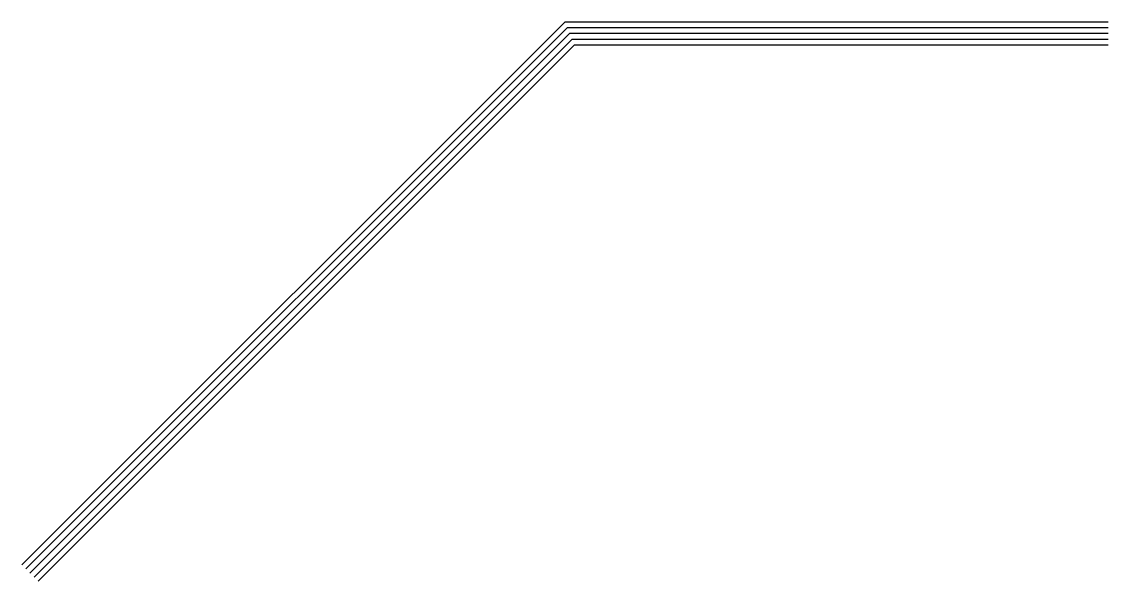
# Model space of a CAD drawing. Extents: x 0 to 37.5, y -0.6 to 18.8.
import ezdxf

# ---------------------------------------------------------------- set-up
doc = ezdxf.new("R2010")
doc.units = 0
doc.header["$MEASUREMENT"] = 0
doc.layers.get('0').update_dxf_attribs({"linetype": 'CONTINUOUS'})

msp = doc.modelspace()

# ---------------------------------------------------------------- linework, layer by layer
at = {"color": 6}
for p, q in [((0, 0), (18.75, 18.75)), ((18.75, 18.75), (37.5, 18.75)), ((0.141, -0.141), (18.833, 18.55)), ((18.833, 18.55), (37.5, 18.55)), ((0.283, -0.283), (18.916, 18.35)), ((0.424, -0.424), (18.999, 18.15)), ((18.916, 18.35), (37.5, 18.35)), ((18.999, 18.15), (37.5, 18.15)), ((0.566, -0.566), (19.081, 17.95)), ((19.081, 17.95), (37.5, 17.95))]:
    msp.add_line(p, q, dxfattribs=at)

doc.saveas('drawing.dxf')
